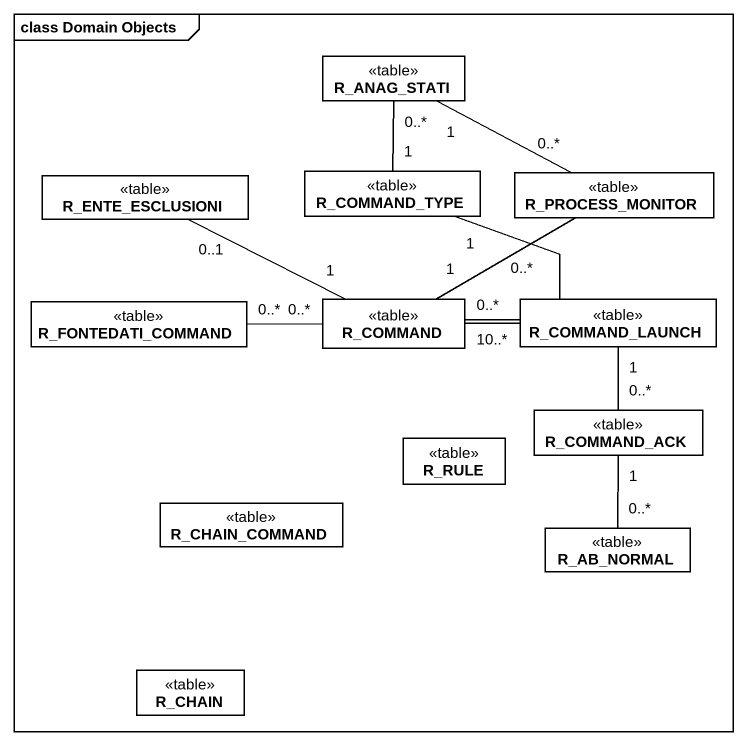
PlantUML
@startuml
mainframe class Domain Objects
hide circle
hide empty members
class R_ANAG_STATI <<table>>
class R_ENTE_ESCLUSIONI <<table>>
class R_COMMAND_TYPE <<table>>
class R_PROCESS_MONITOR <<table>>
class R_FONTEDATI_COMMAND <<table>>
class R_COMMAND <<table>>
class R_COMMAND_LAUNCH <<table>>
class R_RULE <<table>>
class R_COMMAND_ACK <<table>>
class R_CHAIN_COMMAND <<table>>
class R_AB_NORMAL <<table>>
class R_CHAIN <<table>>
R_ANAG_STATI "0..*" -- "1" R_COMMAND_TYPE
R_ANAG_STATI "1" -right- "0..*" R_PROCESS_MONITOR
R_ENTE_ESCLUSIONI "0..1" -right- "1" R_COMMAND
R_FONTEDATI_COMMAND "0..*" -right- "0..*" R_COMMAND
R_COMMAND "0..*" -up- "1" R_COMMAND_TYPE
R_COMMAND "1" -right- "0..*" R_PROCESS_MONITOR
R_COMMAND "1" -right- "0..*" R_COMMAND_LAUNCH
R_COMMAND_LAUNCH "1" -- "0..*" R_COMMAND_ACK
R_COMMAND_ACK "1" -- "0..*" R_AB_NORMAL
@enduml
